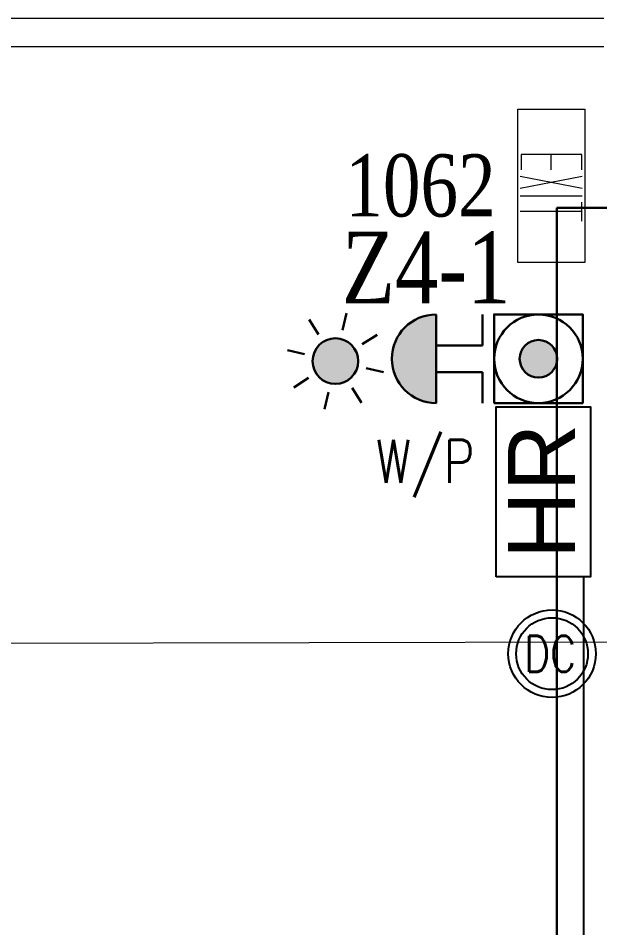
# Model space of a CAD drawing. Header units: millimetres. Extents: x -47219 to 440296, y -79832 to 7189.
# Drawn here: x 50265 to 53303, y -19075 to -14325 of the extents above; entities that cross this region are included whole.
import ezdxf
from ezdxf import colors
from ezdxf.entities.mleader import LeaderData, LeaderLine
from ezdxf.math import Vec2, Vec3

# ---------------------------------------------------------------- set-up
doc = ezdxf.new("R2010")
doc.units = ezdxf.units.MM
doc.linetypes.add('IMPORT-FIRE_ALARM', pattern=[0])
for name, color, linetype in [('ADRESS', 42, 'Continuous'), ('ANNOTATION', 7, 'Continuous'), ('M-FIRE----_E-', 12, 'Continuous'), ('M-HOSEREEL_E-', 1, 'Continuous'), ('M_HR PIPE', 3, 'Continuous'), ('ZONE NUMBER', 154, 'Continuous')]:
    doc.layers.add(name, color=color, linetype=linetype)
for name, color, linetype, lineweight in [('BLK_2 - 3RD STOREY  LOWER ROOF PLAN-archi clean_25 SEPT 2024$0$A-_DETA----_ED-1', 8, 'Continuous', 9), ('BLK_2 - 3RD STOREY  LOWER ROOF PLAN-archi clean_25 SEPT 2024$0$A-_WALL----_E', 8, 'Continuous', 9), ('BLK_2 - 3RD STOREY  LOWER ROOF PLAN-archi clean_25 SEPT 2024$0$E-_LIGT----_E', 8, 'Continuous', 9), ('M-_FIREALAM_E-', 1, 'IMPORT-FIRE_ALARM', 30), ('M-_SPRKPIEX_E-', 1, 'Continuous', 30)]:
    doc.layers.add(name, color=color, linetype=linetype, lineweight=lineweight)
doc.styles.add('Simplex', font='SIMPLEX.shx', dxfattribs={"width": 0.8, "height": 2.5})
doc.styles.get("Standard").update_dxf_attribs({"font": 'arial.ttf'})
doc.styles.add('TIME', font='times.ttf', dxfattribs={"width": 0.8})
doc.styles.add('TW_Romans', font='romans.shx', dxfattribs={"width": 0.8})

# ---------------------------------------------------------------- blocks, each defined once
blk = doc.blocks.new('HR')
at = {"layer": 'M-HOSEREEL_E-'}
blk.add_lwpolyline([(-443.4, 492.4), (443.4, 492.4), (443.4, 0), (-443.4, 0)], close=True, dxfattribs=at)
blk.add_text('HR', height=350, dxfattribs=at).set_placement((-350, 80))
blk = doc.blocks.new('Extinguisher')
at = {"layer": 'M-FIRE----_E-'}
for radius in [238, 195.4]:
    blk.add_circle((0, 0), radius, dxfattribs=at)
at = {"color": 7, "style": 'TW_Romans', "width": 0.8}
blk.add_text('DC', height=195, dxfattribs=at).set_placement((-151, -98.4))
blk = doc.blocks.new('NW_BELL_WP')
h = blk.add_hatch(color=0)
h.dxf.hatch_style = 1
h.paths.add_polyline_path([(313.9, 0, 1), (-295.4, 0)])
at = {"color": 0, "linetype": 'Continuous', "lineweight": -2}
for p, q in [((-82.2, 0), (-82.2, -319.9)), ((100.7, 0), (100.7, -319.9)), ((-82.2, -319.9), (-295.4, -319.9)), ((313.9, -319.9), (100.7, -319.9))]:
    blk.add_line(p, q, dxfattribs=at)
blk.add_lwpolyline([(313.9, 0, 1), (-295.4, 0)], format="xyb", close=True, dxfattribs=at)
blk = doc.blocks.new('NW_MCP_WP')
h = blk.add_hatch(color=0)
h.dxf.hatch_style = 1
h.paths.add_polyline_path([(129.3, 0, 1), (-129.3, 0, 1)])
at = {"color": 0, "linetype": 'Continuous', "lineweight": -2, "elevation": 0}
blk.add_lwpolyline([(-304.7, 304.7), (-304.7, -304.7), (304.7, -304.7), (304.7, 304.7)], close=True, dxfattribs=at)
at = {"color": 0, "linetype": 'Continuous', "lineweight": -2}
blk.add_circle((0, 0), 304.7, dxfattribs=at)
blk.add_circle((0, 0), 129.3)
blk = doc.blocks.new('NW_STROBE_WP')
h = blk.add_hatch(color=0)
h.dxf.hatch_style = 1
h.paths.add_polyline_path([(210.3, 0, 1), (-210.3, 0, 1)])
at = {"color": 0, "linetype": 'Continuous', "lineweight": -2}
for p, q in [((0, 454), (0, 291.5)), ((-321.1, 321.1), (-206.2, 206.2)), ((321.1, 321.1), (206.2, 206.2)), ((291.5, 0), (454, 0)), ((-454, 0), (-291.5, 0)), ((-206.2, -206.2), (-321.1, -321.1)), ((206.2, -206.2), (321.1, -321.1)), ((0, -291.5), (0, -454))]:
    blk.add_line(p, q, dxfattribs=at)
blk.add_circle((0, 0), 210.3, dxfattribs=at)
blk = doc.blocks.new('BLK_2 - 3RD STOREY  LOWER ROOF PLAN-archi clean_25 SEPT 2024$0$IDA - Exit Sign - IDA - Exit Sign - One Side-2587573-BLK 2 LOWER ROOF PLAN')
at = {"layer": 'BLK_2 - 3RD STOREY  LOWER ROOF PLAN-archi clean_25 SEPT 2024$0$A-_DETA----_ED-1'}
for p, q in [((-163.9, -115.1), (-163.9, -432.5)), ((-83.9, -115.1), (-163.9, -115.1)), ((-48.9, -112.8), (14, -437.8)), ((14, -112.8), (-48.9, -437.8)), ((55.1, -112.8), (55.1, -437.8)), ((185.1, -115.3), (85.1, -115.3)), ((135.1, -115.3), (135.1, -437.8)), ((-83.9, -275), (-163.9, -275)), ((-163.9, -432.5), (-83.9, -432.5))]:
    blk.add_line(p, q, dxfattribs=at)
at = {"layer": 'BLK_2 - 3RD STOREY  LOWER ROOF PLAN-archi clean_25 SEPT 2024$0$E-_LIGT----_E'}
for p, q in [((-400, -450), (-400, -100)), ((-400, -100), (400, -100)), ((400, -100), (400, -450)), ((400, -450), (-400, -450))]:
    blk.add_line(p, q, dxfattribs=at)
blk = doc.blocks.new('BLK_2 - 3RD STOREY  LOWER ROOF PLAN-archi clean_25 SEPT 2024')
at = {"layer": 'BLK_2 - 3RD STOREY  LOWER ROOF PLAN-archi clean_25 SEPT 2024$0$A-_WALL----_E'}
for p, q in [((-81794.8, -57052.4), (-77994.8, -57052.4)), ((-77994.8, -57202.4), (-81869.8, -57202.4)), ((-99116.9, -60352.4), (-59522.1, -60272.6))]:
    blk.add_line(p, q, dxfattribs=at)
at = {"layer": 'BLK_2 - 3RD STOREY  LOWER ROOF PLAN-archi clean_25 SEPT 2024$0$A-_WALL----_E', "rotation": 270}
blk.add_blockref('BLK_2 - 3RD STOREY  LOWER ROOF PLAN-archi clean_25 SEPT 2024$0$IDA - Exit Sign - IDA - Exit Sign - One Side-2587573-BLK 2 LOWER ROOF PLAN', (-77994.8, -57927.4), dxfattribs=at)

msp = doc.modelspace()

# ---------------------------------------------------------------- linework, layer by layer
at = {"layer": 'M-_SPRKPIEX_E-'}
for p, q in [((53078.8, -19394.3), (53078.8, -15314.3)), ((53078.8, -15314.3), (54016.4, -15314.3))]:
    msp.add_line(p, q, dxfattribs=at)
at = {"layer": 'M_HR PIPE'}
msp.add_line((53219.9, -19490.7), (53219.9, -17241.9), dxfattribs=at)

# ---------------------------------------------------------------- block references
at = {"layer": 'M-_FIREALAM_E-'}
for name, p, xscale, yscale, zscale, rotation in [('NW_STROBE_WP', (51921.6, -16115.5), 0.5669052631511349, 0.5669052631511349, 0.5669052631511349, 212.156905543969), ('NW_BELL_WP', (52447.8, -16110.2), 0.7592566146075311, 0.7592566146075311, 0.7592566146075311, 90), ('NW_MCP_WP', (52982, -16103.2), 0.7592566146075311, 0.7592566146075311, 0.7592566146075311, 90)]:
    msp.add_blockref(name, p, dxfattribs=dict(at, xscale=xscale, yscale=yscale, zscale=zscale, rotation=rotation))
at = {"layer": 'M-_SPRKPIEX_E-'}
msp.add_blockref('BLK_2 - 3RD STOREY  LOWER ROOF PLAN-archi clean_25 SEPT 2024', (131318.5, 42727.7), dxfattribs=at)
at = {"layer": 'M-FIRE----_E-', "xscale": 0.9600000000000002, "yscale": 0.9600000000000002, "zscale": 0.9600000000000002}
msp.add_blockref('Extinguisher', (53053.3, -17643.3), dxfattribs=at)
at = {"layer": 'M-HOSEREEL_E-', "rotation": 90}
msp.add_blockref('HR', (53253.3, -16798.4), dxfattribs=at)

# ---------------------------------------------------------------- texts
at = {"layer": 'ADRESS', "insert": (51973.4, -15035.2), "char_height": 325, "width": 1194.075, "attachment_point": 1, "style": 'TIME'}
msp.add_mtext('1062', dxfattribs=at)
at = {"layer": 'M-_FIREALAM_E-', "insert": (52132.4, -16526.7), "char_height": 225, "width": 2950.607, "attachment_point": 1, "style": 'Simplex'}
msp.add_mtext('W/P', dxfattribs=at)
at = {"layer": 'ZONE NUMBER', "insert": (51955.8, -15438.9), "char_height": 375, "width": 3799.999, "attachment_point": 1, "style": 'TIME'}
msp.add_mtext('Z4-1', dxfattribs=at)

# ---------------------------------------------------------------- leaders
at = {"layer": 'ANNOTATION'}
ml = msp.add_multileader_mtext('Standard', dxfattribs=at)
ml.set_content('%%C32 SPK PIPE\\PF/B', color=256)
ml.set_leader_properties()
ml.build(insert=Vec2(0, 0))
ml.multileader.update_dxf_attribs({"arrow_head_size": 320, "scale": 80})
ctx = ml.context
ctx.base_point, ctx.scale, ctx.char_height, ctx.arrow_head_size, ctx.landing_gap_size, ctx.plane_origin = Vec3(41708.6, -15222.4), 80, 320, 320, 160, Vec3(49652.4, -20473.2)
ctx.text_align_type = 2
notes = []
notes.append((ctx, [(1, (1, 1, 0), (47433.3, -15222.4), (-1, 0), 2440.3, [(1, [(50972.2, -21014.6)], 0, [])])]))
ctx.mtext.insert, ctx.mtext.alignment, ctx.mtext.flow_direction = Vec3(44833, -15059.7), 3, 5
for ctx, leaders in notes:
    for number, flags, end, landing, length, lines in leaders:
        leader = LeaderData()
        leader.index, (leader.has_last_leader_line, leader.has_dogleg_vector, leader.attachment_direction) = number, flags
        leader.last_leader_point, leader.dogleg_vector, leader.dogleg_length = Vec3(end), Vec3(landing), length
        for number, points, colour, breaks in lines:
            line = LeaderLine()
            line.index, line.vertices, line.color, line.breaks = number, Vec3.list(points), colors.encode_raw_color(colour), breaks
            leader.lines.append(line)
        ctx.leaders.append(leader)

doc.saveas('drawing.dxf')
